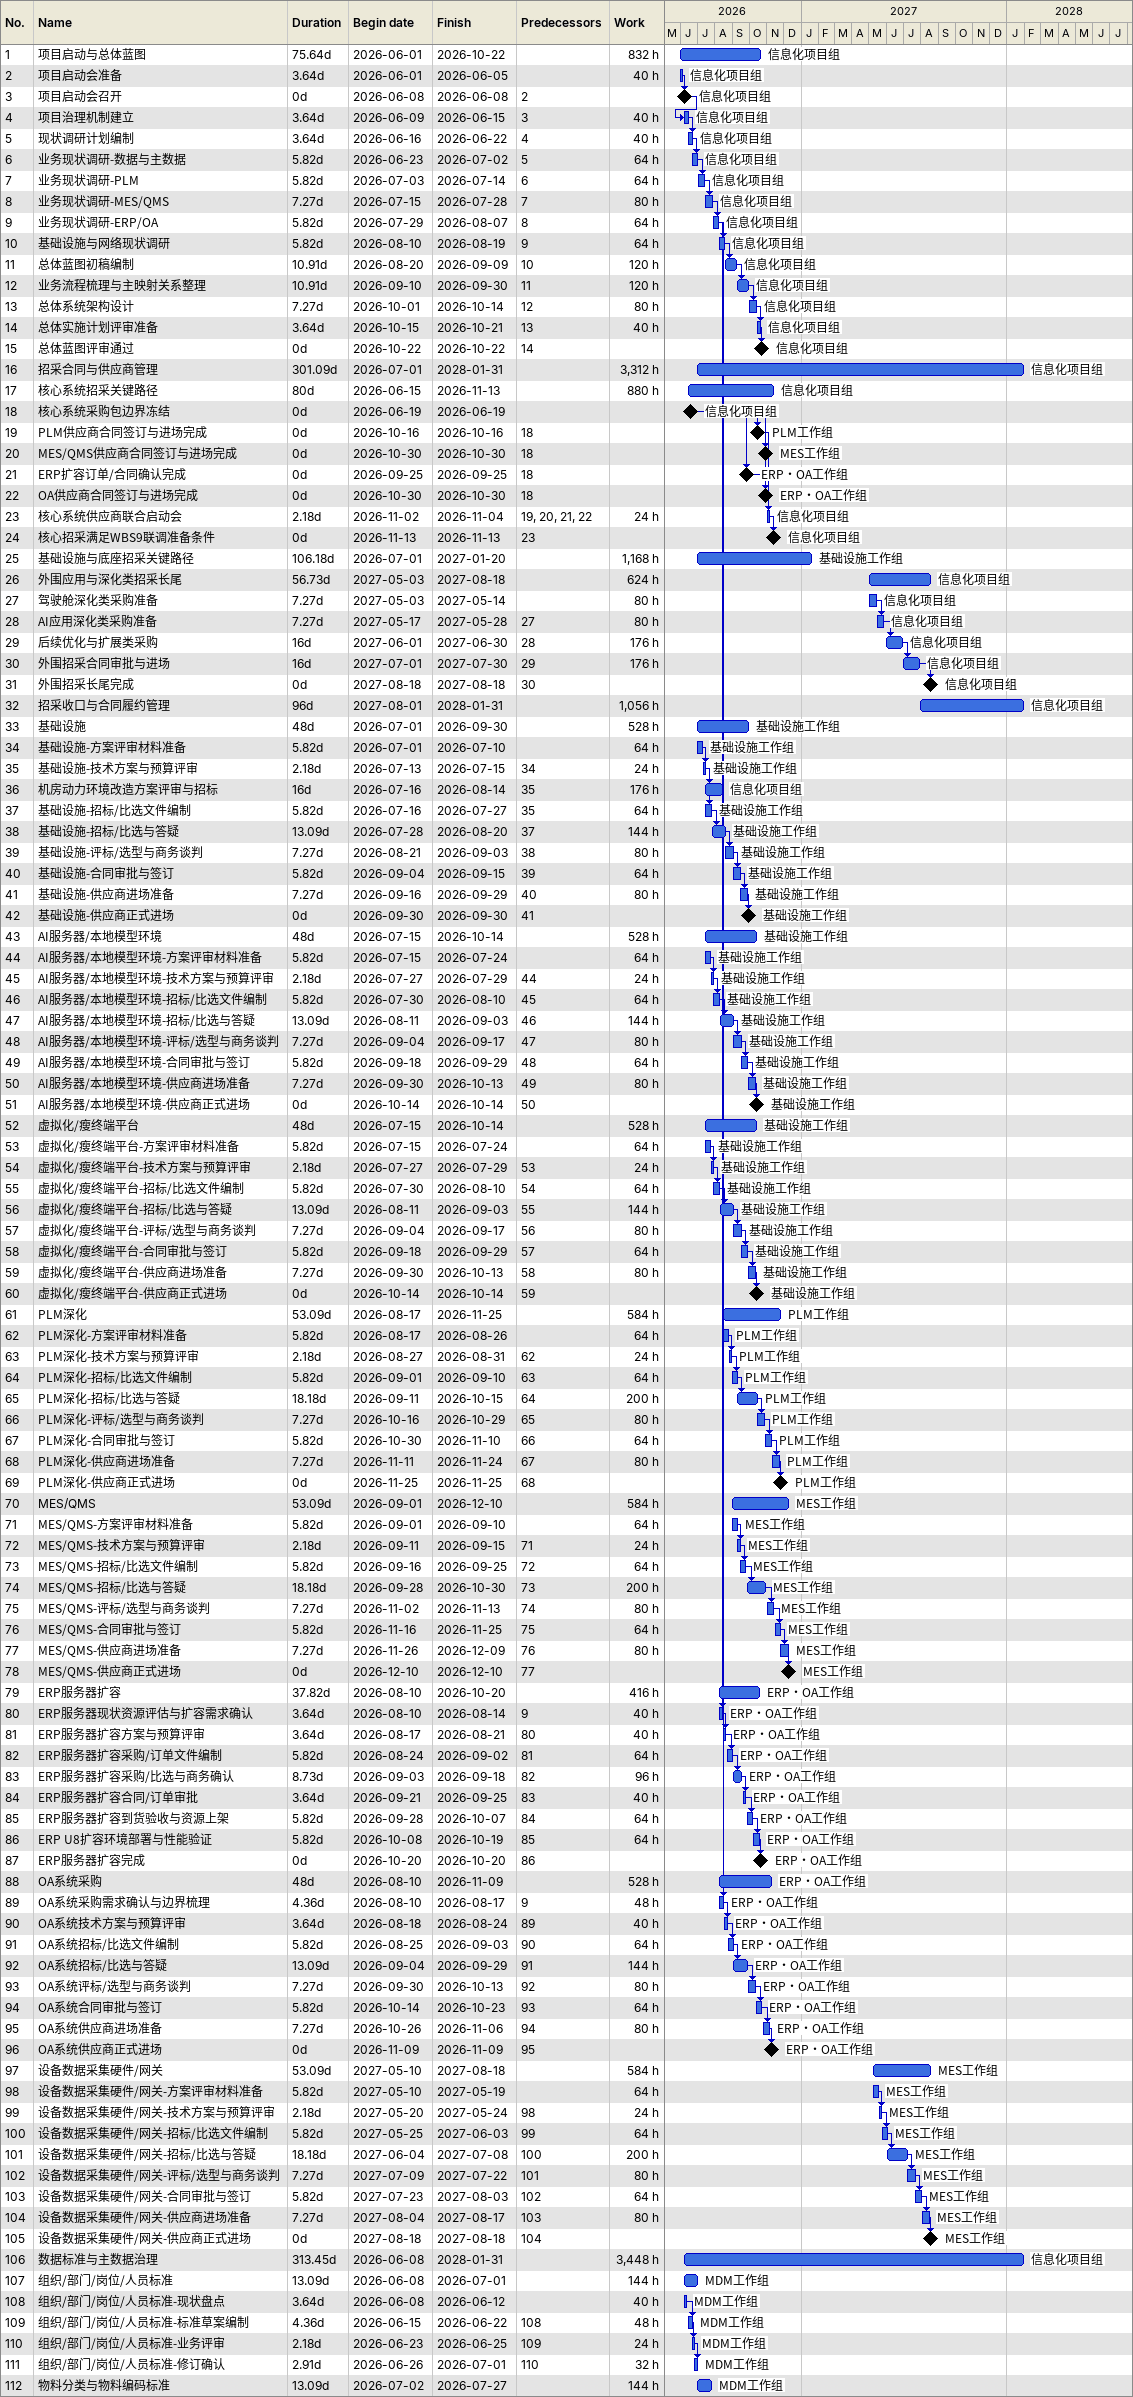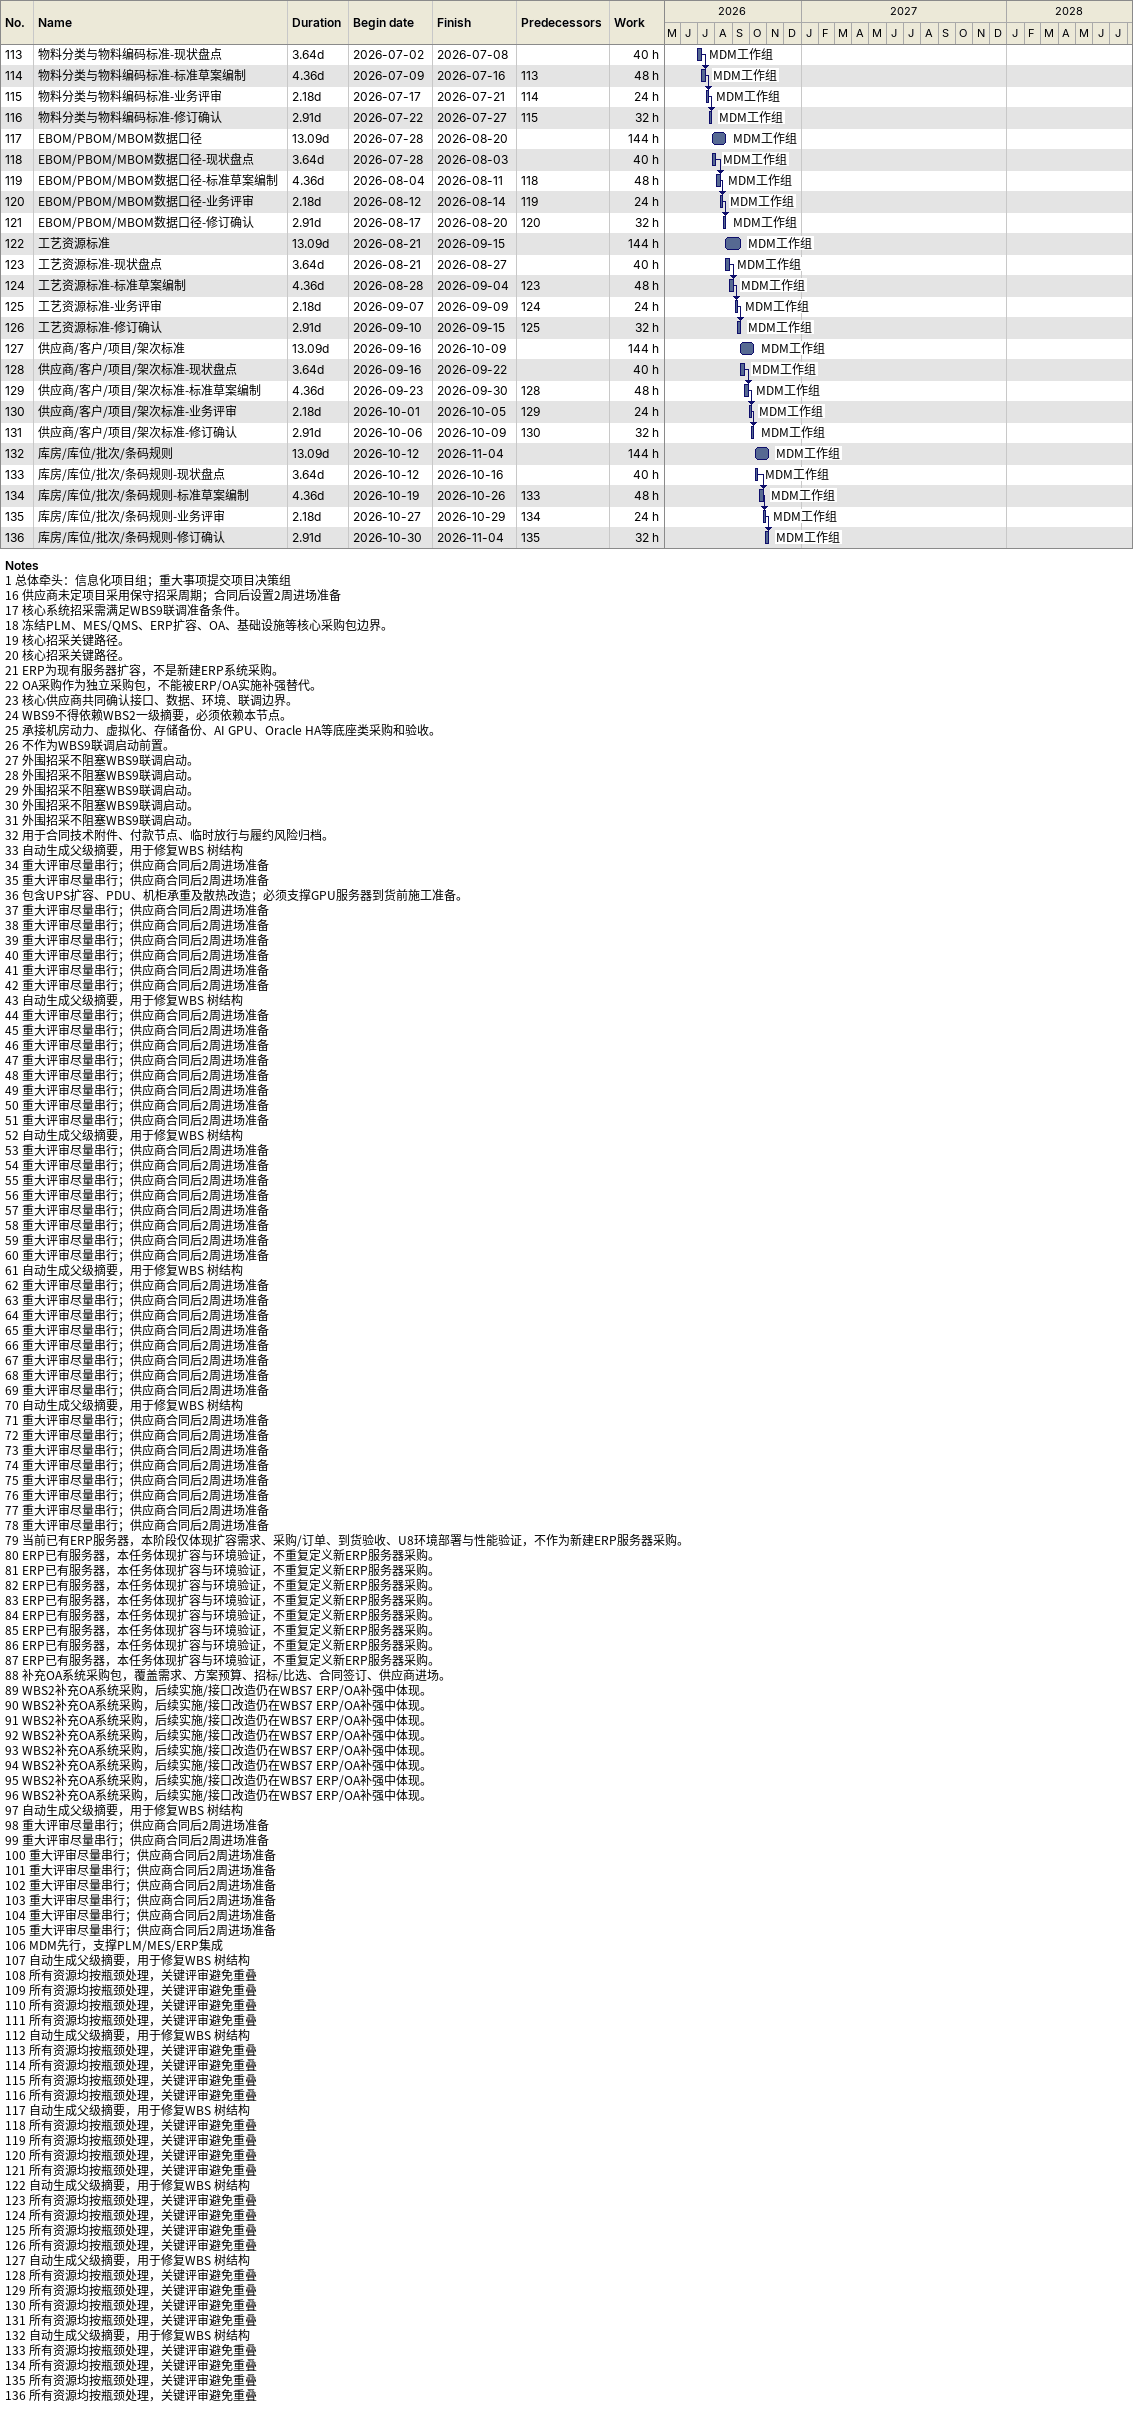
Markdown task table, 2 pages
| ID | Task | Duration | Start | Finish | Predecessors | Resources | Work (h) |
|---|---|---|---|---|---|---|---|
| 1 | 项目启动与总体蓝图 | 75.64d | 2026-06-01 | 2026-10-22 |  | 信息化项目组 | 832 |
| 2 | 项目启动会准备 | 3.64d | 2026-06-01 | 2026-06-05 |  | 信息化项目组 | 40 |
| 3 | 项目启动会召开 | 0d | 2026-06-08 | 2026-06-08 | 2 | 信息化项目组 |  |
| 4 | 项目治理机制建立 | 3.64d | 2026-06-09 | 2026-06-15 | 3 | 信息化项目组 | 40 |
| 5 | 现状调研计划编制 | 3.64d | 2026-06-16 | 2026-06-22 | 4 | 信息化项目组 | 40 |
| 6 | 业务现状调研-数据与主数据 | 5.82d | 2026-06-23 | 2026-07-02 | 5 | 信息化项目组 | 64 |
| 7 | 业务现状调研-PLM | 5.82d | 2026-07-03 | 2026-07-14 | 6 | 信息化项目组 | 64 |
| 8 | 业务现状调研-MES/QMS | 7.27d | 2026-07-15 | 2026-07-28 | 7 | 信息化项目组 | 80 |
| 9 | 业务现状调研-ERP/OA | 5.82d | 2026-07-29 | 2026-08-07 | 8 | 信息化项目组 | 64 |
| 10 | 基础设施与网络现状调研 | 5.82d | 2026-08-10 | 2026-08-19 | 9 | 信息化项目组 | 64 |
| 11 | 总体蓝图初稿编制 | 10.91d | 2026-08-20 | 2026-09-09 | 10 | 信息化项目组 | 120 |
| 12 | 业务流程梳理与主映射关系整理 | 10.91d | 2026-09-10 | 2026-09-30 | 11 | 信息化项目组 | 120 |
| 13 | 总体系统架构设计 | 7.27d | 2026-10-01 | 2026-10-14 | 12 | 信息化项目组 | 80 |
| 14 | 总体实施计划评审准备 | 3.64d | 2026-10-15 | 2026-10-21 | 13 | 信息化项目组 | 40 |
| 15 | 总体蓝图评审通过 | 0d | 2026-10-22 | 2026-10-22 | 14 | 信息化项目组 |  |
| 16 | 招采合同与供应商管理 | 301.09d | 2026-07-01 | 2028-01-31 |  | 信息化项目组 | 3312 |
| 17 | 核心系统招采关键路径 | 80d | 2026-06-15 | 2026-11-13 |  | 信息化项目组 | 880 |
| 18 | 核心系统采购包边界冻结 | 0d | 2026-06-19 | 2026-06-19 |  | 信息化项目组 |  |
| 19 | PLM供应商合同签订与进场完成 | 0d | 2026-10-16 | 2026-10-16 | 18 | PLM工作组 |  |
| 20 | MES/QMS供应商合同签订与进场完成 | 0d | 2026-10-30 | 2026-10-30 | 18 | MES工作组 |  |
| 21 | ERP扩容订单/合同确认完成 | 0d | 2026-09-25 | 2026-09-25 | 18 | ERP·OA工作组 |  |
| 22 | OA供应商合同签订与进场完成 | 0d | 2026-10-30 | 2026-10-30 | 18 | ERP·OA工作组 |  |
| 23 | 核心系统供应商联合启动会 | 2.18d | 2026-11-02 | 2026-11-04 | 19, 20, 21, 22 | 信息化项目组 | 24 |
| 24 | 核心招采满足WBS9联调准备条件 | 0d | 2026-11-13 | 2026-11-13 | 23 | 信息化项目组 |  |
| 25 | 基础设施与底座招采关键路径 | 106.18d | 2026-07-01 | 2027-01-20 |  | 基础设施工作组 | 1168 |
| 26 | 外围应用与深化类招采长尾 | 56.73d | 2027-05-03 | 2027-08-18 |  | 信息化项目组 | 624 |
| 27 | 驾驶舱深化类采购准备 | 7.27d | 2027-05-03 | 2027-05-14 |  | 信息化项目组 | 80 |
| 28 | AI应用深化类采购准备 | 7.27d | 2027-05-17 | 2027-05-28 | 27 | 信息化项目组 | 80 |
| 29 | 后续优化与扩展类采购 | 16d | 2027-06-01 | 2027-06-30 | 28 | 信息化项目组 | 176 |
| 30 | 外围招采合同审批与进场 | 16d | 2027-07-01 | 2027-07-30 | 29 | 信息化项目组 | 176 |
| 31 | 外围招采长尾完成 | 0d | 2027-08-18 | 2027-08-18 | 30 | 信息化项目组 |  |
| 32 | 招采收口与合同履约管理 | 96d | 2027-08-01 | 2028-01-31 |  | 信息化项目组 | 1056 |
| 33 | 基础设施 | 48d | 2026-07-01 | 2026-09-30 |  | 基础设施工作组 | 528 |
| 34 | 基础设施-方案评审材料准备 | 5.82d | 2026-07-01 | 2026-07-10 |  | 基础设施工作组 | 64 |
| 35 | 基础设施-技术方案与预算评审 | 2.18d | 2026-07-13 | 2026-07-15 | 34 | 基础设施工作组 | 24 |
| 36 | 机房动力环境改造方案评审与招标 | 16d | 2026-07-16 | 2026-08-14 | 35 | 信息化项目组 | 176 |
| 37 | 基础设施-招标/比选文件编制 | 5.82d | 2026-07-16 | 2026-07-27 | 35 | 基础设施工作组 | 64 |
| 38 | 基础设施-招标/比选与答疑 | 13.09d | 2026-07-28 | 2026-08-20 | 37 | 基础设施工作组 | 144 |
| 39 | 基础设施-评标/选型与商务谈判 | 7.27d | 2026-08-21 | 2026-09-03 | 38 | 基础设施工作组 | 80 |
| 40 | 基础设施-合同审批与签订 | 5.82d | 2026-09-04 | 2026-09-15 | 39 | 基础设施工作组 | 64 |
| 41 | 基础设施-供应商进场准备 | 7.27d | 2026-09-16 | 2026-09-29 | 40 | 基础设施工作组 | 80 |
| 42 | 基础设施-供应商正式进场 | 0d | 2026-09-30 | 2026-09-30 | 41 | 基础设施工作组 |  |
| 43 | AI服务器/本地模型环境 | 48d | 2026-07-15 | 2026-10-14 |  | 基础设施工作组 | 528 |
| 44 | AI服务器/本地模型环境-方案评审材料准备 | 5.82d | 2026-07-15 | 2026-07-24 |  | 基础设施工作组 | 64 |
| 45 | AI服务器/本地模型环境-技术方案与预算评审 | 2.18d | 2026-07-27 | 2026-07-29 | 44 | 基础设施工作组 | 24 |
| 46 | AI服务器/本地模型环境-招标/比选文件编制 | 5.82d | 2026-07-30 | 2026-08-10 | 45 | 基础设施工作组 | 64 |
| 47 | AI服务器/本地模型环境-招标/比选与答疑 | 13.09d | 2026-08-11 | 2026-09-03 | 46 | 基础设施工作组 | 144 |
| 48 | AI服务器/本地模型环境-评标/选型与商务谈判 | 7.27d | 2026-09-04 | 2026-09-17 | 47 | 基础设施工作组 | 80 |
| 49 | AI服务器/本地模型环境-合同审批与签订 | 5.82d | 2026-09-18 | 2026-09-29 | 48 | 基础设施工作组 | 64 |
| 50 | AI服务器/本地模型环境-供应商进场准备 | 7.27d | 2026-09-30 | 2026-10-13 | 49 | 基础设施工作组 | 80 |
| 51 | AI服务器/本地模型环境-供应商正式进场 | 0d | 2026-10-14 | 2026-10-14 | 50 | 基础设施工作组 |  |
| 52 | 虚拟化/瘦终端平台 | 48d | 2026-07-15 | 2026-10-14 |  | 基础设施工作组 | 528 |
| 53 | 虚拟化/瘦终端平台-方案评审材料准备 | 5.82d | 2026-07-15 | 2026-07-24 |  | 基础设施工作组 | 64 |
| 54 | 虚拟化/瘦终端平台-技术方案与预算评审 | 2.18d | 2026-07-27 | 2026-07-29 | 53 | 基础设施工作组 | 24 |
| 55 | 虚拟化/瘦终端平台-招标/比选文件编制 | 5.82d | 2026-07-30 | 2026-08-10 | 54 | 基础设施工作组 | 64 |
| 56 | 虚拟化/瘦终端平台-招标/比选与答疑 | 13.09d | 2026-08-11 | 2026-09-03 | 55 | 基础设施工作组 | 144 |
| 57 | 虚拟化/瘦终端平台-评标/选型与商务谈判 | 7.27d | 2026-09-04 | 2026-09-17 | 56 | 基础设施工作组 | 80 |
| 58 | 虚拟化/瘦终端平台-合同审批与签订 | 5.82d | 2026-09-18 | 2026-09-29 | 57 | 基础设施工作组 | 64 |
| 59 | 虚拟化/瘦终端平台-供应商进场准备 | 7.27d | 2026-09-30 | 2026-10-13 | 58 | 基础设施工作组 | 80 |
| 60 | 虚拟化/瘦终端平台-供应商正式进场 | 0d | 2026-10-14 | 2026-10-14 | 59 | 基础设施工作组 |  |
| 61 | PLM深化 | 53.09d | 2026-08-17 | 2026-11-25 |  | PLM工作组 | 584 |
| 62 | PLM深化-方案评审材料准备 | 5.82d | 2026-08-17 | 2026-08-26 |  | PLM工作组 | 64 |
| 63 | PLM深化-技术方案与预算评审 | 2.18d | 2026-08-27 | 2026-08-31 | 62 | PLM工作组 | 24 |
| 64 | PLM深化-招标/比选文件编制 | 5.82d | 2026-09-01 | 2026-09-10 | 63 | PLM工作组 | 64 |
| 65 | PLM深化-招标/比选与答疑 | 18.18d | 2026-09-11 | 2026-10-15 | 64 | PLM工作组 | 200 |
| 66 | PLM深化-评标/选型与商务谈判 | 7.27d | 2026-10-16 | 2026-10-29 | 65 | PLM工作组 | 80 |
| 67 | PLM深化-合同审批与签订 | 5.82d | 2026-10-30 | 2026-11-10 | 66 | PLM工作组 | 64 |
| 68 | PLM深化-供应商进场准备 | 7.27d | 2026-11-11 | 2026-11-24 | 67 | PLM工作组 | 80 |
| 69 | PLM深化-供应商正式进场 | 0d | 2026-11-25 | 2026-11-25 | 68 | PLM工作组 |  |
| 70 | MES/QMS | 53.09d | 2026-09-01 | 2026-12-10 |  | MES工作组 | 584 |
| 71 | MES/QMS-方案评审材料准备 | 5.82d | 2026-09-01 | 2026-09-10 |  | MES工作组 | 64 |
| 72 | MES/QMS-技术方案与预算评审 | 2.18d | 2026-09-11 | 2026-09-15 | 71 | MES工作组 | 24 |
| 73 | MES/QMS-招标/比选文件编制 | 5.82d | 2026-09-16 | 2026-09-25 | 72 | MES工作组 | 64 |
| 74 | MES/QMS-招标/比选与答疑 | 18.18d | 2026-09-28 | 2026-10-30 | 73 | MES工作组 | 200 |
| 75 | MES/QMS-评标/选型与商务谈判 | 7.27d | 2026-11-02 | 2026-11-13 | 74 | MES工作组 | 80 |
| 76 | MES/QMS-合同审批与签订 | 5.82d | 2026-11-16 | 2026-11-25 | 75 | MES工作组 | 64 |
| 77 | MES/QMS-供应商进场准备 | 7.27d | 2026-11-26 | 2026-12-09 | 76 | MES工作组 | 80 |
| 78 | MES/QMS-供应商正式进场 | 0d | 2026-12-10 | 2026-12-10 | 77 | MES工作组 |  |
| 79 | ERP服务器扩容 | 37.82d | 2026-08-10 | 2026-10-20 |  | ERP·OA工作组 | 416 |
| 80 | ERP服务器现状资源评估与扩容需求确认 | 3.64d | 2026-08-10 | 2026-08-14 | 9 | ERP·OA工作组 | 40 |
| 81 | ERP服务器扩容方案与预算评审 | 3.64d | 2026-08-17 | 2026-08-21 | 80 | ERP·OA工作组 | 40 |
| 82 | ERP服务器扩容采购/订单文件编制 | 5.82d | 2026-08-24 | 2026-09-02 | 81 | ERP·OA工作组 | 64 |
| 83 | ERP服务器扩容采购/比选与商务确认 | 8.73d | 2026-09-03 | 2026-09-18 | 82 | ERP·OA工作组 | 96 |
| 84 | ERP服务器扩容合同/订单审批 | 3.64d | 2026-09-21 | 2026-09-25 | 83 | ERP·OA工作组 | 40 |
| 85 | ERP服务器扩容到货验收与资源上架 | 5.82d | 2026-09-28 | 2026-10-07 | 84 | ERP·OA工作组 | 64 |
| 86 | ERP U8扩容环境部署与性能验证 | 5.82d | 2026-10-08 | 2026-10-19 | 85 | ERP·OA工作组 | 64 |
| 87 | ERP服务器扩容完成 | 0d | 2026-10-20 | 2026-10-20 | 86 | ERP·OA工作组 |  |
| 88 | OA系统采购 | 48d | 2026-08-10 | 2026-11-09 |  | ERP·OA工作组 | 528 |
| 89 | OA系统采购需求确认与边界梳理 | 4.36d | 2026-08-10 | 2026-08-17 | 9 | ERP·OA工作组 | 48 |
| 90 | OA系统技术方案与预算评审 | 3.64d | 2026-08-18 | 2026-08-24 | 89 | ERP·OA工作组 | 40 |
| 91 | OA系统招标/比选文件编制 | 5.82d | 2026-08-25 | 2026-09-03 | 90 | ERP·OA工作组 | 64 |
| 92 | OA系统招标/比选与答疑 | 13.09d | 2026-09-04 | 2026-09-29 | 91 | ERP·OA工作组 | 144 |
| 93 | OA系统评标/选型与商务谈判 | 7.27d | 2026-09-30 | 2026-10-13 | 92 | ERP·OA工作组 | 80 |
| 94 | OA系统合同审批与签订 | 5.82d | 2026-10-14 | 2026-10-23 | 93 | ERP·OA工作组 | 64 |
| 95 | OA系统供应商进场准备 | 7.27d | 2026-10-26 | 2026-11-06 | 94 | ERP·OA工作组 | 80 |
| 96 | OA系统供应商正式进场 | 0d | 2026-11-09 | 2026-11-09 | 95 | ERP·OA工作组 |  |
| 97 | 设备数据采集硬件/网关 | 53.09d | 2027-05-10 | 2027-08-18 |  | MES工作组 | 584 |
| 98 | 设备数据采集硬件/网关-方案评审材料准备 | 5.82d | 2027-05-10 | 2027-05-19 |  | MES工作组 | 64 |
| 99 | 设备数据采集硬件/网关-技术方案与预算评审 | 2.18d | 2027-05-20 | 2027-05-24 | 98 | MES工作组 | 24 |
| 100 | 设备数据采集硬件/网关-招标/比选文件编制 | 5.82d | 2027-05-25 | 2027-06-03 | 99 | MES工作组 | 64 |
| 101 | 设备数据采集硬件/网关-招标/比选与答疑 | 18.18d | 2027-06-04 | 2027-07-08 | 100 | MES工作组 | 200 |
| 102 | 设备数据采集硬件/网关-评标/选型与商务谈判 | 7.27d | 2027-07-09 | 2027-07-22 | 101 | MES工作组 | 80 |
| 103 | 设备数据采集硬件/网关-合同审批与签订 | 5.82d | 2027-07-23 | 2027-08-03 | 102 | MES工作组 | 64 |
| 104 | 设备数据采集硬件/网关-供应商进场准备 | 7.27d | 2027-08-04 | 2027-08-17 | 103 | MES工作组 | 80 |
| 105 | 设备数据采集硬件/网关-供应商正式进场 | 0d | 2027-08-18 | 2027-08-18 | 104 | MES工作组 |  |
| 106 | 数据标准与主数据治理 | 313.45d | 2026-06-08 | 2028-01-31 |  | 信息化项目组 | 3448 |
| 107 | 组织/部门/岗位/人员标准 | 13.09d | 2026-06-08 | 2026-07-01 |  | MDM工作组 | 144 |
| 108 | 组织/部门/岗位/人员标准-现状盘点 | 3.64d | 2026-06-08 | 2026-06-12 |  | MDM工作组 | 40 |
| 109 | 组织/部门/岗位/人员标准-标准草案编制 | 4.36d | 2026-06-15 | 2026-06-22 | 108 | MDM工作组 | 48 |
| 110 | 组织/部门/岗位/人员标准-业务评审 | 2.18d | 2026-06-23 | 2026-06-25 | 109 | MDM工作组 | 24 |
| 111 | 组织/部门/岗位/人员标准-修订确认 | 2.91d | 2026-06-26 | 2026-07-01 | 110 | MDM工作组 | 32 |
| 112 | 物料分类与物料编码标准 | 13.09d | 2026-07-02 | 2026-07-27 |  | MDM工作组 | 144 |
| 113 | 物料分类与物料编码标准-现状盘点 | 3.64d | 2026-07-02 | 2026-07-08 |  | MDM工作组 | 40 |
| 114 | 物料分类与物料编码标准-标准草案编制 | 4.36d | 2026-07-09 | 2026-07-16 | 113 | MDM工作组 | 48 |
| 115 | 物料分类与物料编码标准-业务评审 | 2.18d | 2026-07-17 | 2026-07-21 | 114 | MDM工作组 | 24 |
| 116 | 物料分类与物料编码标准-修订确认 | 2.91d | 2026-07-22 | 2026-07-27 | 115 | MDM工作组 | 32 |
| 117 | EBOM/PBOM/MBOM数据口径 | 13.09d | 2026-07-28 | 2026-08-20 |  | MDM工作组 | 144 |
| 118 | EBOM/PBOM/MBOM数据口径-现状盘点 | 3.64d | 2026-07-28 | 2026-08-03 |  | MDM工作组 | 40 |
| 119 | EBOM/PBOM/MBOM数据口径-标准草案编制 | 4.36d | 2026-08-04 | 2026-08-11 | 118 | MDM工作组 | 48 |
| 120 | EBOM/PBOM/MBOM数据口径-业务评审 | 2.18d | 2026-08-12 | 2026-08-14 | 119 | MDM工作组 | 24 |
| 121 | EBOM/PBOM/MBOM数据口径-修订确认 | 2.91d | 2026-08-17 | 2026-08-20 | 120 | MDM工作组 | 32 |
| 122 | 工艺资源标准 | 13.09d | 2026-08-21 | 2026-09-15 |  | MDM工作组 | 144 |
| 123 | 工艺资源标准-现状盘点 | 3.64d | 2026-08-21 | 2026-08-27 |  | MDM工作组 | 40 |
| 124 | 工艺资源标准-标准草案编制 | 4.36d | 2026-08-28 | 2026-09-04 | 123 | MDM工作组 | 48 |
| 125 | 工艺资源标准-业务评审 | 2.18d | 2026-09-07 | 2026-09-09 | 124 | MDM工作组 | 24 |
| 126 | 工艺资源标准-修订确认 | 2.91d | 2026-09-10 | 2026-09-15 | 125 | MDM工作组 | 32 |
| 127 | 供应商/客户/项目/架次标准 | 13.09d | 2026-09-16 | 2026-10-09 |  | MDM工作组 | 144 |
| 128 | 供应商/客户/项目/架次标准-现状盘点 | 3.64d | 2026-09-16 | 2026-09-22 |  | MDM工作组 | 40 |
| 129 | 供应商/客户/项目/架次标准-标准草案编制 | 4.36d | 2026-09-23 | 2026-09-30 | 128 | MDM工作组 | 48 |
| 130 | 供应商/客户/项目/架次标准-业务评审 | 2.18d | 2026-10-01 | 2026-10-05 | 129 | MDM工作组 | 24 |
| 131 | 供应商/客户/项目/架次标准-修订确认 | 2.91d | 2026-10-06 | 2026-10-09 | 130 | MDM工作组 | 32 |
| 132 | 库房/库位/批次/条码规则 | 13.09d | 2026-10-12 | 2026-11-04 |  | MDM工作组 | 144 |
| 133 | 库房/库位/批次/条码规则-现状盘点 | 3.64d | 2026-10-12 | 2026-10-16 |  | MDM工作组 | 40 |
| 134 | 库房/库位/批次/条码规则-标准草案编制 | 4.36d | 2026-10-19 | 2026-10-26 | 133 | MDM工作组 | 48 |
| 135 | 库房/库位/批次/条码规则-业务评审 | 2.18d | 2026-10-27 | 2026-10-29 | 134 | MDM工作组 | 24 |
| 136 | 库房/库位/批次/条码规则-修订确认 | 2.91d | 2026-10-30 | 2026-11-04 | 135 | MDM工作组 | 32 |

Notes
- 1: 总体牵头：信息化项目组；重大事项提交项目决策组
- 16: 供应商未定项目采用保守招采周期；合同后设置2周进场准备
- 17: 核心系统招采需满足WBS9联调准备条件。
- 18: 冻结PLM、MES/QMS、ERP扩容、OA、基础设施等核心采购包边界。
- 19: 核心招采关键路径。
- 20: 核心招采关键路径。
- 21: ERP为现有服务器扩容，不是新建ERP系统采购。
- 22: OA采购作为独立采购包，不能被ERP/OA实施补强替代。
- 23: 核心供应商共同确认接口、数据、环境、联调边界。
- 24: WBS9不得依赖WBS2一级摘要，必须依赖本节点。
- 25: 承接机房动力、虚拟化、存储备份、AI GPU、Oracle HA等底座类采购和验收。
- 26: 不作为WBS9联调启动前置。
- 27: 外围招采不阻塞WBS9联调启动。
- 28: 外围招采不阻塞WBS9联调启动。
- 29: 外围招采不阻塞WBS9联调启动。
- 30: 外围招采不阻塞WBS9联调启动。
- 31: 外围招采不阻塞WBS9联调启动。
- 32: 用于合同技术附件、付款节点、临时放行与履约风险归档。
- 33: 自动生成父级摘要，用于修复 WBS 树结构
- 34: 重大评审尽量串行；供应商合同后2周进场准备
- 35: 重大评审尽量串行；供应商合同后2周进场准备
- 36: 包含UPS扩容、PDU、机柜承重及散热改造；必须支撑GPU服务器到货前施工准备。
- 37: 重大评审尽量串行；供应商合同后2周进场准备
- 38: 重大评审尽量串行；供应商合同后2周进场准备
- 39: 重大评审尽量串行；供应商合同后2周进场准备
- 40: 重大评审尽量串行；供应商合同后2周进场准备
- 41: 重大评审尽量串行；供应商合同后2周进场准备
- 42: 重大评审尽量串行；供应商合同后2周进场准备
- 43: 自动生成父级摘要，用于修复 WBS 树结构
- 44: 重大评审尽量串行；供应商合同后2周进场准备
- 45: 重大评审尽量串行；供应商合同后2周进场准备
- 46: 重大评审尽量串行；供应商合同后2周进场准备
- 47: 重大评审尽量串行；供应商合同后2周进场准备
- 48: 重大评审尽量串行；供应商合同后2周进场准备
- 49: 重大评审尽量串行；供应商合同后2周进场准备
- 50: 重大评审尽量串行；供应商合同后2周进场准备
- 51: 重大评审尽量串行；供应商合同后2周进场准备
- 52: 自动生成父级摘要，用于修复 WBS 树结构
- 53: 重大评审尽量串行；供应商合同后2周进场准备
- 54: 重大评审尽量串行；供应商合同后2周进场准备
- 55: 重大评审尽量串行；供应商合同后2周进场准备
- 56: 重大评审尽量串行；供应商合同后2周进场准备
- 57: 重大评审尽量串行；供应商合同后2周进场准备
- 58: 重大评审尽量串行；供应商合同后2周进场准备
- 59: 重大评审尽量串行；供应商合同后2周进场准备
- 60: 重大评审尽量串行；供应商合同后2周进场准备
- 61: 自动生成父级摘要，用于修复 WBS 树结构
- 62: 重大评审尽量串行；供应商合同后2周进场准备
- 63: 重大评审尽量串行；供应商合同后2周进场准备
- 64: 重大评审尽量串行；供应商合同后2周进场准备
- 65: 重大评审尽量串行；供应商合同后2周进场准备
- 66: 重大评审尽量串行；供应商合同后2周进场准备
- 67: 重大评审尽量串行；供应商合同后2周进场准备
- 68: 重大评审尽量串行；供应商合同后2周进场准备
- 69: 重大评审尽量串行；供应商合同后2周进场准备
- 70: 自动生成父级摘要，用于修复 WBS 树结构
- 71: 重大评审尽量串行；供应商合同后2周进场准备
- 72: 重大评审尽量串行；供应商合同后2周进场准备
- 73: 重大评审尽量串行；供应商合同后2周进场准备
- 74: 重大评审尽量串行；供应商合同后2周进场准备
- 75: 重大评审尽量串行；供应商合同后2周进场准备
- 76: 重大评审尽量串行；供应商合同后2周进场准备
- 77: 重大评审尽量串行；供应商合同后2周进场准备
- 78: 重大评审尽量串行；供应商合同后2周进场准备
- 79: 当前已有ERP服务器，本阶段仅体现扩容需求、采购/订单、到货验收、U8环境部署与性能验证，不作为新建ERP服务器采购。
- 80: ERP已有服务器，本任务体现扩容与环境验证，不重复定义新ERP服务器采购。
- 81: ERP已有服务器，本任务体现扩容与环境验证，不重复定义新ERP服务器采购。
- 82: ERP已有服务器，本任务体现扩容与环境验证，不重复定义新ERP服务器采购。
- 83: ERP已有服务器，本任务体现扩容与环境验证，不重复定义新ERP服务器采购。
- 84: ERP已有服务器，本任务体现扩容与环境验证，不重复定义新ERP服务器采购。
- 85: ERP已有服务器，本任务体现扩容与环境验证，不重复定义新ERP服务器采购。
- 86: ERP已有服务器，本任务体现扩容与环境验证，不重复定义新ERP服务器采购。
- 87: ERP已有服务器，本任务体现扩容与环境验证，不重复定义新ERP服务器采购。
- 88: 补充OA系统采购包，覆盖需求、方案预算、招标/比选、合同签订、供应商进场。
- 89: WBS2补充OA系统采购，后续实施/接口改造仍在WBS7 ERP/OA补强中体现。
- 90: WBS2补充OA系统采购，后续实施/接口改造仍在WBS7 ERP/OA补强中体现。
- 91: WBS2补充OA系统采购，后续实施/接口改造仍在WBS7 ERP/OA补强中体现。
- 92: WBS2补充OA系统采购，后续实施/接口改造仍在WBS7 ERP/OA补强中体现。
- 93: WBS2补充OA系统采购，后续实施/接口改造仍在WBS7 ERP/OA补强中体现。
- 94: WBS2补充OA系统采购，后续实施/接口改造仍在WBS7 ERP/OA补强中体现。
- 95: WBS2补充OA系统采购，后续实施/接口改造仍在WBS7 ERP/OA补强中体现。
- 96: WBS2补充OA系统采购，后续实施/接口改造仍在WBS7 ERP/OA补强中体现。
- 97: 自动生成父级摘要，用于修复 WBS 树结构
- 98: 重大评审尽量串行；供应商合同后2周进场准备
- 99: 重大评审尽量串行；供应商合同后2周进场准备
- 100: 重大评审尽量串行；供应商合同后2周进场准备
- 101: 重大评审尽量串行；供应商合同后2周进场准备
- 102: 重大评审尽量串行；供应商合同后2周进场准备
- 103: 重大评审尽量串行；供应商合同后2周进场准备
- 104: 重大评审尽量串行；供应商合同后2周进场准备
- 105: 重大评审尽量串行；供应商合同后2周进场准备
- 106: MDM先行，支撑PLM/MES/ERP集成
- 107: 自动生成父级摘要，用于修复 WBS 树结构
- 108: 所有资源均按瓶颈处理，关键评审避免重叠
- 109: 所有资源均按瓶颈处理，关键评审避免重叠
- 110: 所有资源均按瓶颈处理，关键评审避免重叠
- 111: 所有资源均按瓶颈处理，关键评审避免重叠
- 112: 自动生成父级摘要，用于修复 WBS 树结构
- 113: 所有资源均按瓶颈处理，关键评审避免重叠
- 114: 所有资源均按瓶颈处理，关键评审避免重叠
- 115: 所有资源均按瓶颈处理，关键评审避免重叠
- 116: 所有资源均按瓶颈处理，关键评审避免重叠
- 117: 自动生成父级摘要，用于修复 WBS 树结构
- 118: 所有资源均按瓶颈处理，关键评审避免重叠
- 119: 所有资源均按瓶颈处理，关键评审避免重叠
- 120: 所有资源均按瓶颈处理，关键评审避免重叠
- 121: 所有资源均按瓶颈处理，关键评审避免重叠
- 122: 自动生成父级摘要，用于修复 WBS 树结构
- 123: 所有资源均按瓶颈处理，关键评审避免重叠
- 124: 所有资源均按瓶颈处理，关键评审避免重叠
- 125: 所有资源均按瓶颈处理，关键评审避免重叠
- 126: 所有资源均按瓶颈处理，关键评审避免重叠
- 127: 自动生成父级摘要，用于修复 WBS 树结构
- 128: 所有资源均按瓶颈处理，关键评审避免重叠
- 129: 所有资源均按瓶颈处理，关键评审避免重叠
- 130: 所有资源均按瓶颈处理，关键评审避免重叠
- 131: 所有资源均按瓶颈处理，关键评审避免重叠
- 132: 自动生成父级摘要，用于修复 WBS 树结构
- 133: 所有资源均按瓶颈处理，关键评审避免重叠
- 134: 所有资源均按瓶颈处理，关键评审避免重叠
- 135: 所有资源均按瓶颈处理，关键评审避免重叠
- 136: 所有资源均按瓶颈处理，关键评审避免重叠
